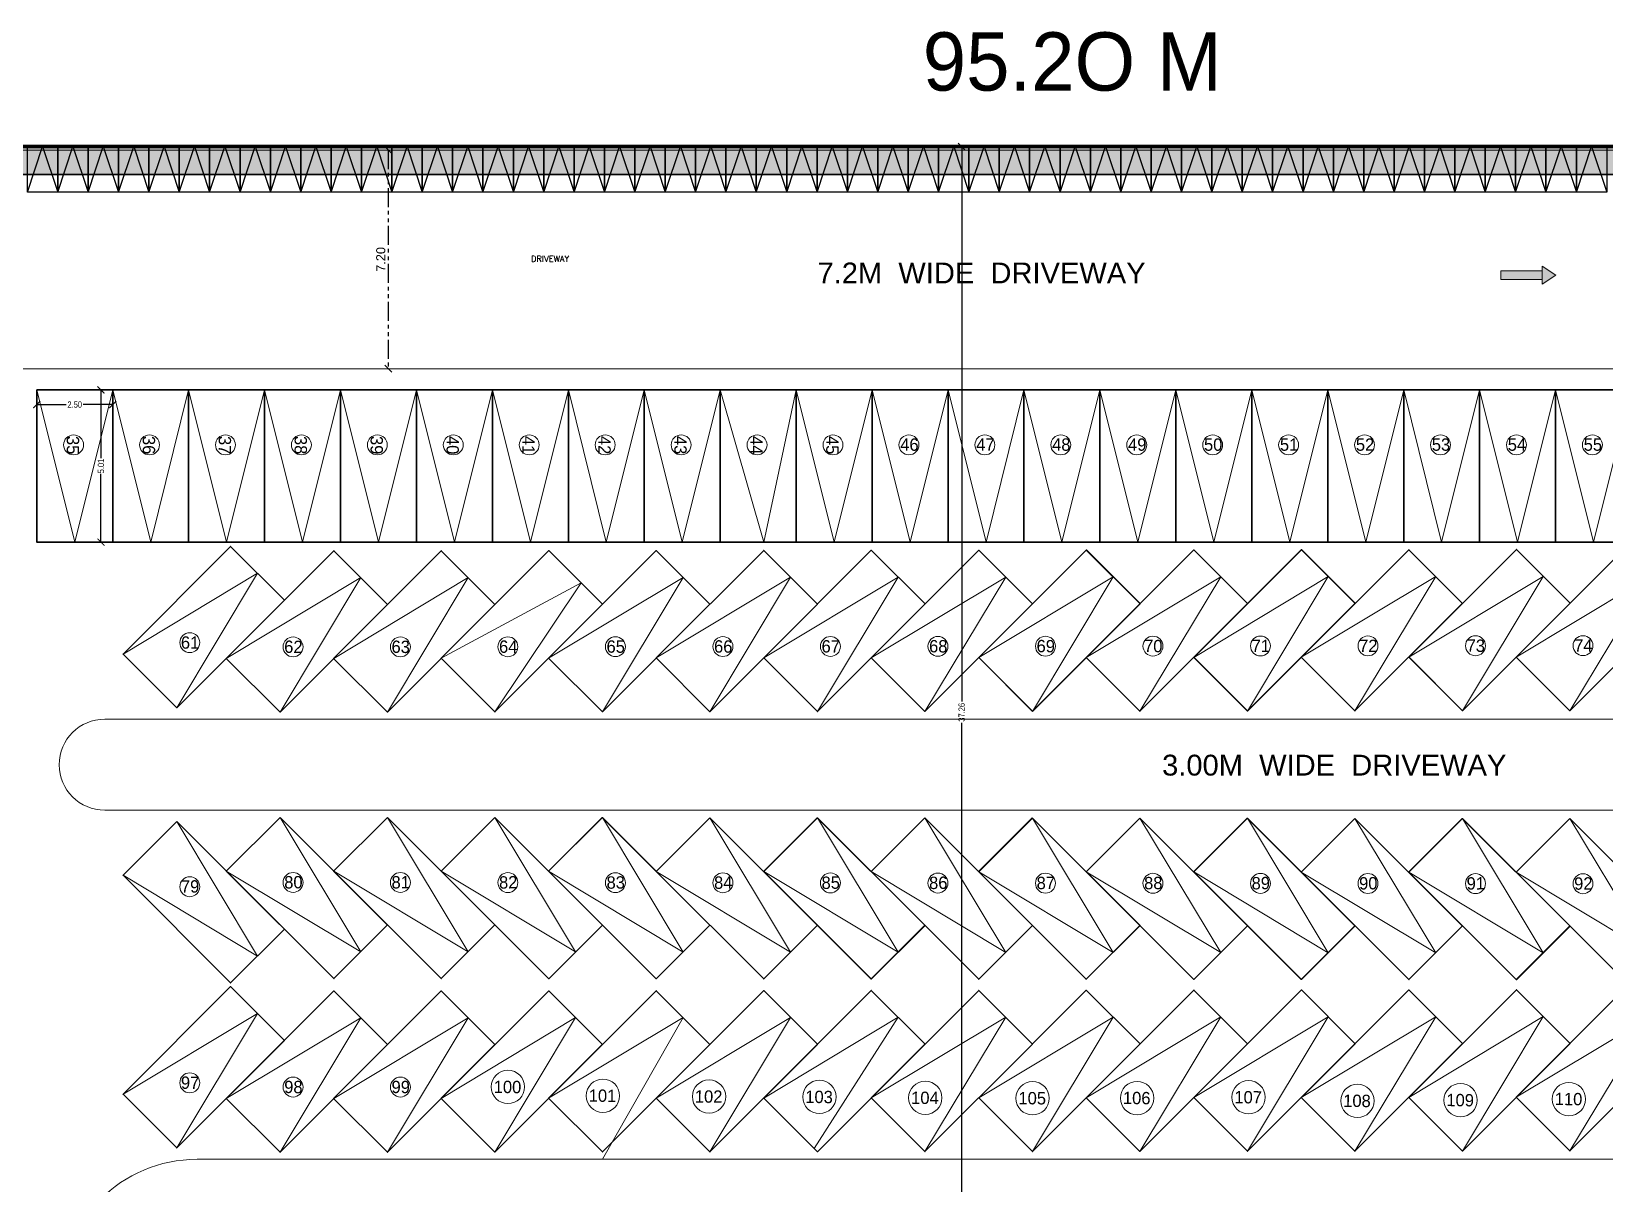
# Model space of a CAD drawing. Header units: metres. Extents: x 43 to 977, y 102 to 459.
# Drawn here: x 95.6 to 147.4, y 363.6 to 401.5 of the extents above; entities that cross this region are included whole.
import ezdxf

# ---------------------------------------------------------------- set-up
doc = ezdxf.new("R2010")
doc.units = ezdxf.units.M
doc.header["$MEASUREMENT"] = 0
doc.header["$PDMODE"] = 3
doc.linetypes.add('PHANTOM2', pattern=[1.25, 0.625, -0.125, 0.125, -0.125, 0.125, -0.125])
doc.layers.get('0').update_dxf_attribs({"lineweight": 0})
doc.layers.get('Defpoints').update_dxf_attribs({"lineweight": 0})
for name, color, linetype, lineweight in [('6A', 30, 'Continuous', 0), ('BLK_1_LVL_0_REAR_SETBACK', 4, 'Continuous', 35), ('CYCLE_PARKING', 250, 'Continuous', 0), ('DRIVEWAY', 6, 'Continuous', 35), ('ele', 8, 'Continuous', 0), ('FLOOR 03', 120, 'Continuous', 0), ('FLOOR-GROUND', 231, 'Continuous', 0), ('PARKING_SLOT', 4, 'Continuous', 35), ('PLOT_BOUNDARY', 4, 'Continuous', 35), ('RWH', 4, 'Continuous', 35), ('TEXT', 130, 'Continuous', 0), ('WALL', 7, 'Continuous', 0), ('WIN', 13, 'Continuous', 0)]:
    doc.layers.add(name, color=color, linetype=linetype, lineweight=lineweight)
doc.styles.add('AR', font='arial.ttf')
doc.styles.add('ARIAL', font='arial.ttf')
doc.styles.add('ARIAL NARROW', font='')
doc.styles.get("Standard").update_dxf_attribs({"font": 'romans.shx'})
doc.styles.add('visa', font='swissc.ttf')
doc.styles.get('ARIAL NARROW').set_extended_font_data('Lydian BT')
doc.dimstyles.new('o3', dxfattribs={"dimscale": 0.23, "dimtxt": 0.9, "dimasz": 1, "dimexe": 5, "dimexo": 9, "dimgap": 0.23, "dimtad": 0, "dimzin": 3, "dimdsep": 46, "dimtxsty": 'visa', "dimblk": 'ARCHTICK', "dimcen": 0.09, "dimse1": 1, "dimse2": 1, "dimclrd": 7, "dimclre": 256, "dimclrt": 7, "dimadec": 0, "dimazin": 0, "dimtfac": 0.23, "dimtofl": 0, "dimtmove": 2, "dimatfit": 1, "dimldrblk": 'ARCHTICK', "dimfxl": 0, "dimtolj": 1, "dimtzin": 0, "dimarcsym": 0})
doc.dimstyles.new('OPEN SPACE', dxfattribs={"dimtxt": 0.3, "dimasz": 0.23, "dimexe": 0.1875, "dimexo": 0.0625, "dimgap": 0.09, "dimtad": 3, "dimzin": 0, "dimdsep": 46, "dimtxsty": 'ARIAL', "dimblk": 'OBLIQUE', "dimcen": 0.09, "dimse1": 1, "dimse2": 1, "dimclrd": 6, "dimclre": 6, "dimclrt": 7, "dimadec": 0, "dimazin": 0, "dimtfac": 0.5, "dimtix": 1, "dimtmove": 0, "dimatfit": 3, "dimfxl": 0, "dimtolj": 1, "dimtzin": 0, "dimarcsym": 0})

# ---------------------------------------------------------------- blocks, each defined once
blk = doc.blocks.new('_ArchTick')
at = {"color": 0, "const_width": 0.15}
blk.add_lwpolyline([(-0.5, -0.5), (0.5, 0.5)], dxfattribs=at)
blk = doc.blocks.new('*D26')
at = {"layer": 'Defpoints', "color": 0, "lineweight": 30}
for p in [(126.261, 397.718), (126.261, 397.718), (126.261, 360.461)]:
    blk.add_point(p, dxfattribs=at)
at = {"layer": 'WALL', "color": 7, "lineweight": -2}
for p, q in [((126.261, 397.718), (126.261, 379.44)), ((126.261, 360.461), (126.261, 378.739))]:
    blk.add_line(p, q, dxfattribs=at)
at = {"layer": 'WALL', "color": 7, "lineweight": -2, "xscale": 0.23, "yscale": 0.23, "zscale": 0.23}
for p, rotation in [((126.261, 397.718), 90), ((126.261, 360.461), 270)]:
    blk.add_blockref('_ArchTick', p, dxfattribs=dict(at, rotation=rotation))
at = {"layer": 'WALL', "color": 7, "insert": (126.261, 379.089), "char_height": 0.207, "attachment_point": 5, "rotation": 90, "style": 'visa'}
blk.add_mtext('\\A1;37.26', dxfattribs=at)
blk = doc.blocks.new('*D648')
at = {"layer": 'Defpoints', "color": 0, "lineweight": 30, "ltscale": 20}
for p in [(95.807, 389.705), (98.308, 389.705), (95.807, 389.222)]:
    blk.add_point(p, dxfattribs=at)
at = {"layer": 'TEXT', "color": 7, "lineweight": -2, "ltscale": 20}
for p, q in [((95.807, 389.222), (96.778, 389.222)), ((98.308, 389.222), (97.338, 389.222))]:
    blk.add_line(p, q, dxfattribs=at)
at = {"layer": 'TEXT', "color": 7, "lineweight": -2, "ltscale": 20, "xscale": 0.23, "yscale": 0.23, "zscale": 0.23, "rotation": 180}
blk.add_blockref('_ArchTick', (95.807, 389.222), dxfattribs=at)
at = {"layer": 'TEXT', "color": 7, "lineweight": -2, "ltscale": 20, "xscale": 0.23, "yscale": 0.23, "zscale": 0.23}
blk.add_blockref('_ArchTick', (98.308, 389.222), dxfattribs=at)
at = {"layer": 'TEXT', "color": 7, "lineweight": 50, "ltscale": 20, "insert": (97.058, 389.222), "char_height": 0.207, "attachment_point": 5, "style": 'visa'}
blk.add_mtext('\\A1;2.50', dxfattribs=at)
blk = doc.blocks.new('*D649')
at = {"layer": 'Defpoints', "color": 0, "lineweight": 30, "ltscale": 20}
for p in [(98.308, 389.705), (97.921, 384.694), (98.308, 384.694)]:
    blk.add_point(p, dxfattribs=at)
at = {"layer": 'TEXT', "color": 7, "lineweight": -2, "ltscale": 20}
for p, q in [((97.921, 389.705), (97.921, 387.461)), ((97.921, 384.694), (97.921, 386.937))]:
    blk.add_line(p, q, dxfattribs=at)
at = {"layer": 'TEXT', "color": 7, "lineweight": -2, "ltscale": 20, "xscale": 0.23, "yscale": 0.23, "zscale": 0.23}
for p, rotation in [((97.921, 389.705), 90), ((97.921, 384.694), 270)]:
    blk.add_blockref('_ArchTick', p, dxfattribs=dict(at, rotation=rotation))
at = {"layer": 'TEXT', "color": 7, "lineweight": 50, "ltscale": 20, "insert": (97.921, 387.199), "char_height": 0.207, "attachment_point": 5, "rotation": 90, "style": 'visa'}
blk.add_mtext('\\A1;5.01', dxfattribs=at)
blk = doc.blocks.new('_Oblique')
at = {"color": 0, "linetype": 'ByBlock', "lineweight": -2}
blk.add_line((-0.5, -0.5), (0.5, 0.5), dxfattribs=at)
blk = doc.blocks.new('*D652')
at = {"layer": 'Defpoints', "color": 0, "lineweight": 80}
for p in [(108.478, 397.604), (107.379, 390.404), (108.478, 390.404)]:
    blk.add_point(p, dxfattribs=at)
at = {"layer": 'DRIVEWAY', "color": 7, "linetype": 'PHANTOM2', "lineweight": -2}
blk.add_line((107.379, 397.604), (107.379, 390.404), dxfattribs=at)
at = {"layer": 'DRIVEWAY', "color": 7, "lineweight": -2, "xscale": 0.23, "yscale": 0.23, "zscale": 0.23}
for p, rotation in [((107.379, 397.604), 90), ((107.379, 390.404), 270)]:
    blk.add_blockref('_Oblique', p, dxfattribs=dict(at, rotation=rotation))
at = {"layer": 'DRIVEWAY', "color": 7, "lineweight": 35, "insert": (107.136, 394.004), "char_height": 0.3, "attachment_point": 5, "rotation": 90, "style": 'ARIAL'}
blk.add_mtext('\\A1;7.20', dxfattribs=at)

msp = doc.modelspace()

# ---------------------------------------------------------------- hatches: boundary and pattern name
at = {"layer": 'ele', "lineweight": 13, "ltscale": 3}
h = msp.add_hatch(dxfattribs=at)
h.set_pattern_fill('HONEY', color=256, scale=2.539618, style=0)
h.set_pattern_definition([(0, (-28025.38965, 10165.001), (0.476178375, 0.2749217118), [0.31745225, -0.6349045]), (120, (-28025.38965, 10165.001), (-0.476178374, 0.2749217136), [0.31745225, -0.6349045]), (60, (-28025.38965, 10165.001), (1e-09, 0.5498434254), [-0.6349045, 0.31745225])])
edge = h.paths.add_edge_path()
edge.add_line((83.23955, 396.80374), (176.46541, 396.80374))
edge.add_line((176.46541, 396.80374), (176.46541, 389.29049))
edge.add_arc((1101.66327, 363.27991), 925.56342, 178.38963725, 178.81451699)
edge.add_line((176.29796, 382.42899), (177.28756, 382.42847))
edge.add_line((177.28756, 382.42847), (177.49951, 397.71801))
edge.add_line((177.49951, 397.71801), (82.32529, 397.71801))
edge.add_line((82.32529, 397.71801), (82.32529, 389.18489))
edge.add_line((82.32529, 389.18489), (83.23955, 389.18489))
edge.add_line((83.23955, 389.18489), (83.23955, 396.80374))
at = {"layer": 'TEXT', "lineweight": -2}
h = msp.add_hatch(color=256, dxfattribs=at)
h.paths.add_polyline_path([(145.82804, 393.48522), (145.37427, 393.19351), (145.37427, 393.77693)])
h.paths.add_polyline_path([(145.37427, 393.33936), (144.01759, 393.33936), (144.01759, 393.63107), (145.37427, 393.63107)])

# ---------------------------------------------------------------- linework, layer by layer
at = {"color": 7, "lineweight": 30, "ltscale": 20}
for p, q in [((95.49951, 396.21783), (95.99951, 397.71783)), ((95.99951, 397.71783), (96.49951, 396.21783)), ((96.49951, 396.21783), (96.99951, 397.71783)), ((96.99951, 397.71783), (97.49951, 396.21783)), ((97.49951, 396.21783), (97.99951, 397.71783)), ((97.99951, 397.71783), (98.49951, 396.21783)), ((98.49951, 396.21783), (98.99951, 397.71783)), ((98.99951, 397.71783), (99.49951, 396.21783)), ((99.49951, 396.21783), (99.99951, 397.71783)), ((99.99951, 397.71783), (100.49951, 396.21783)), ((100.49951, 396.21783), (100.99951, 397.71783)), ((100.99951, 397.71783), (101.49951, 396.21783)), ((101.49951, 396.21783), (101.99951, 397.71783)), ((101.99951, 397.71783), (102.49951, 396.21783)), ((102.49951, 396.21783), (102.99951, 397.71783)), ((102.99951, 397.71783), (103.49951, 396.21783)), ((103.49951, 396.21783), (103.99951, 397.71783)), ((103.99951, 397.71783), (104.49951, 396.21783)), ((104.49951, 396.21783), (104.99951, 397.71783)), ((104.99951, 397.71783), (105.49951, 396.21783)), ((105.49951, 396.21783), (105.99951, 397.71783)), ((105.99951, 397.71783), (106.49951, 396.21783)), ((106.49951, 396.21783), (106.99951, 397.71783)), ((106.99951, 397.71783), (107.49951, 396.21783)), ((107.49951, 396.21783), (107.99951, 397.71783)), ((107.99951, 397.71783), (108.49951, 396.21783)), ((108.49951, 396.21783), (108.99951, 397.71783)), ((108.99951, 397.71783), (109.49951, 396.21783)), ((109.49951, 396.21783), (109.99951, 397.71783)), ((109.99951, 397.71783), (110.49951, 396.21783)), ((110.49951, 396.21783), (110.99951, 397.71783)), ((110.99951, 397.71783), (111.49951, 396.21783)), ((111.49951, 396.21783), (111.99951, 397.71783)), ((111.99951, 397.71783), (112.49951, 396.21783)), ((112.49951, 396.21783), (112.99951, 397.71783)), ((112.99951, 397.71783), (113.49951, 396.21783)), ((113.49951, 396.21783), (113.99951, 397.71783)), ((113.99951, 397.71783), (114.49951, 396.21783)), ((114.49951, 396.21783), (114.99951, 397.71783)), ((114.99951, 397.71783), (115.49951, 396.21783)), ((115.49951, 396.21783), (115.99951, 397.71783)), ((115.99951, 397.71783), (116.49951, 396.21783)), ((116.49951, 396.21783), (116.99951, 397.71783)), ((116.99951, 397.71783), (117.49951, 396.21783)), ((117.49951, 396.21783), (117.99951, 397.71783)), ((117.99951, 397.71783), (118.49951, 396.21783)), ((118.49951, 396.21783), (118.99951, 397.71783)), ((118.99951, 397.71783), (119.49951, 396.21783)), ((119.49951, 396.21783), (119.99951, 397.71783)), ((119.99951, 397.71783), (120.49951, 396.21783)), ((120.49951, 396.21783), (120.99951, 397.71783)), ((120.99951, 397.71783), (121.49951, 396.21783)), ((121.49951, 396.21783), (121.99951, 397.71783)), ((121.99951, 397.71783), (122.49951, 396.21783)), ((122.49951, 396.21783), (122.99951, 397.71783)), ((122.99951, 397.71783), (123.49951, 396.21783)), ((123.49951, 396.21783), (123.99951, 397.71783)), ((123.99951, 397.71783), (124.49951, 396.21783)), ((124.49951, 396.21783), (124.99951, 397.71783)), ((124.99951, 397.71783), (125.49951, 396.21783)), ((125.49951, 396.21783), (125.99951, 397.71783)), ((125.99951, 397.71783), (126.49951, 396.21783)), ((126.49951, 396.21783), (126.99951, 397.71783)), ((126.99951, 397.71783), (127.49951, 396.21783)), ((127.49951, 396.21783), (127.99951, 397.71783)), ((127.99951, 397.71783), (128.49951, 396.21783)), ((128.49951, 396.21783), (128.99951, 397.71783)), ((128.99951, 397.71783), (129.49951, 396.21783)), ((129.49951, 396.21783), (129.99951, 397.71783)), ((129.99951, 397.71783), (130.49951, 396.21783)), ((130.49951, 396.21783), (130.99951, 397.71783)), ((130.99951, 397.71783), (131.49951, 396.21783)), ((131.49951, 396.21783), (131.99951, 397.71783)), ((131.99951, 397.71783), (132.49951, 396.21783)), ((132.49951, 396.21783), (132.99951, 397.71783)), ((132.99951, 397.71783), (133.49951, 396.21783)), ((133.49951, 396.21783), (133.99951, 397.71783)), ((133.99951, 397.71783), (134.49951, 396.21783)), ((134.49951, 396.21783), (134.99951, 397.71783)), ((134.99951, 397.71783), (135.49951, 396.21783)), ((135.49951, 396.21783), (135.99951, 397.71783)), ((135.99951, 397.71783), (136.49951, 396.21783)), ((136.49951, 396.21783), (136.99951, 397.71783)), ((136.99951, 397.71783), (137.49951, 396.21783)), ((137.49951, 396.21783), (137.99951, 397.71783)), ((137.99951, 397.71783), (138.49951, 396.21783)), ((138.49951, 396.21783), (138.99951, 397.71783)), ((138.99951, 397.71783), (139.49951, 396.21783)), ((139.49951, 396.21783), (139.99951, 397.71783)), ((139.99951, 397.71783), (140.49951, 396.21783)), ((140.49951, 396.21783), (140.99951, 397.71783)), ((140.99951, 397.71783), (141.49951, 396.21783)), ((141.49951, 396.21783), (141.99951, 397.71783)), ((141.99951, 397.71783), (142.49951, 396.21783)), ((142.49951, 396.21783), (142.99951, 397.71783)), ((142.99951, 397.71783), (143.49951, 396.21783)), ((143.49951, 396.21783), (143.99951, 397.71783)), ((143.99951, 397.71783), (144.49951, 396.21783)), ((144.49951, 396.21783), (144.99951, 397.71783)), ((144.99951, 397.71783), (145.49951, 396.21783)), ((145.49951, 396.21783), (145.99951, 397.71783)), ((145.99951, 397.71783), (146.49951, 396.21783)), ((146.49951, 396.21783), (146.99951, 397.71783)), ((146.99951, 397.71783), (147.49951, 396.21783))]:
    msp.add_line(p, q, dxfattribs=at)
at = {"layer": 'BLK_1_LVL_0_REAR_SETBACK', "color": 11, "lineweight": 35, "ltscale": 20}
msp.add_lwpolyline([(177.50114, 397.7196), (82.32691, 397.7196), (82.32691, 334.83589), (100.63803, 334.83589), (126.2631, 360.46096), (151.88818, 334.83589), (177.21386, 334.83589), (177.21386, 376.99535)], close=True, dxfattribs=at)
at = {"layer": 'CYCLE_PARKING', "color": 250, "lineweight": 30, "ltscale": 20}
for points in [[(95.49951, 397.71783), (96.49951, 397.71783), (96.49951, 396.21783), (95.49951, 396.21783)], [(96.49951, 397.71783), (97.49951, 397.71783), (97.49951, 396.21783), (96.49951, 396.21783)], [(97.49951, 397.71783), (98.49951, 397.71783), (98.49951, 396.21783), (97.49951, 396.21783)], [(98.49951, 397.71783), (99.49951, 397.71783), (99.49951, 396.21783), (98.49951, 396.21783)], [(99.49951, 397.71783), (100.49951, 397.71783), (100.49951, 396.21783), (99.49951, 396.21783)], [(100.49951, 397.71783), (101.49951, 397.71783), (101.49951, 396.21783), (100.49951, 396.21783)], [(101.49951, 397.71783), (102.49951, 397.71783), (102.49951, 396.21783), (101.49951, 396.21783)], [(102.49951, 397.71783), (103.49951, 397.71783), (103.49951, 396.21783), (102.49951, 396.21783)], [(103.49951, 397.71783), (104.49951, 397.71783), (104.49951, 396.21783), (103.49951, 396.21783)], [(104.49951, 397.71783), (105.49951, 397.71783), (105.49951, 396.21783), (104.49951, 396.21783)], [(105.49951, 397.71783), (106.49951, 397.71783), (106.49951, 396.21783), (105.49951, 396.21783)], [(106.49951, 397.71783), (107.49951, 397.71783), (107.49951, 396.21783), (106.49951, 396.21783)], [(107.49951, 397.71783), (108.49951, 397.71783), (108.49951, 396.21783), (107.49951, 396.21783)], [(108.49951, 397.71783), (109.49951, 397.71783), (109.49951, 396.21783), (108.49951, 396.21783)], [(109.49951, 397.71783), (110.49951, 397.71783), (110.49951, 396.21783), (109.49951, 396.21783)], [(110.49951, 397.71783), (111.49951, 397.71783), (111.49951, 396.21783), (110.49951, 396.21783)], [(111.49951, 397.71783), (112.49951, 397.71783), (112.49951, 396.21783), (111.49951, 396.21783)], [(112.49951, 397.71783), (113.49951, 397.71783), (113.49951, 396.21783), (112.49951, 396.21783)], [(113.49951, 397.71783), (114.49951, 397.71783), (114.49951, 396.21783), (113.49951, 396.21783)], [(114.49951, 397.71783), (115.49951, 397.71783), (115.49951, 396.21783), (114.49951, 396.21783)], [(115.49951, 397.71783), (116.49951, 397.71783), (116.49951, 396.21783), (115.49951, 396.21783)], [(116.49951, 397.71783), (117.49951, 397.71783), (117.49951, 396.21783), (116.49951, 396.21783)], [(117.49951, 397.71783), (118.49951, 397.71783), (118.49951, 396.21783), (117.49951, 396.21783)], [(118.49951, 397.71783), (119.49951, 397.71783), (119.49951, 396.21783), (118.49951, 396.21783)], [(119.49951, 397.71783), (120.49951, 397.71783), (120.49951, 396.21783), (119.49951, 396.21783)], [(120.49951, 397.71783), (121.49951, 397.71783), (121.49951, 396.21783), (120.49951, 396.21783)], [(121.49951, 397.71783), (122.49951, 397.71783), (122.49951, 396.21783), (121.49951, 396.21783)], [(122.49951, 397.71783), (123.49951, 397.71783), (123.49951, 396.21783), (122.49951, 396.21783)], [(123.49951, 397.71783), (124.49951, 397.71783), (124.49951, 396.21783), (123.49951, 396.21783)], [(124.49951, 397.71783), (125.49951, 397.71783), (125.49951, 396.21783), (124.49951, 396.21783)], [(125.49951, 397.71783), (126.49951, 397.71783), (126.49951, 396.21783), (125.49951, 396.21783)], [(126.49951, 397.71783), (127.49951, 397.71783), (127.49951, 396.21783), (126.49951, 396.21783)], [(127.49951, 397.71783), (128.49951, 397.71783), (128.49951, 396.21783), (127.49951, 396.21783)], [(128.49951, 397.71783), (129.49951, 397.71783), (129.49951, 396.21783), (128.49951, 396.21783)], [(129.49951, 397.71783), (130.49951, 397.71783), (130.49951, 396.21783), (129.49951, 396.21783)], [(130.49951, 397.71783), (131.49951, 397.71783), (131.49951, 396.21783), (130.49951, 396.21783)], [(131.49951, 397.71783), (132.49951, 397.71783), (132.49951, 396.21783), (131.49951, 396.21783)], [(132.49951, 397.71783), (133.49951, 397.71783), (133.49951, 396.21783), (132.49951, 396.21783)], [(133.49951, 397.71783), (134.49951, 397.71783), (134.49951, 396.21783), (133.49951, 396.21783)], [(134.49951, 397.71783), (135.49951, 397.71783), (135.49951, 396.21783), (134.49951, 396.21783)], [(135.49951, 397.71783), (136.49951, 397.71783), (136.49951, 396.21783), (135.49951, 396.21783)], [(136.49951, 397.71783), (137.49951, 397.71783), (137.49951, 396.21783), (136.49951, 396.21783)], [(137.49951, 397.71783), (138.49951, 397.71783), (138.49951, 396.21783), (137.49951, 396.21783)], [(138.49951, 397.71783), (139.49951, 397.71783), (139.49951, 396.21783), (138.49951, 396.21783)], [(139.49951, 397.71783), (140.49951, 397.71783), (140.49951, 396.21783), (139.49951, 396.21783)], [(140.49951, 397.71783), (141.49951, 397.71783), (141.49951, 396.21783), (140.49951, 396.21783)], [(141.49951, 397.71783), (142.49951, 397.71783), (142.49951, 396.21783), (141.49951, 396.21783)], [(142.49951, 397.71783), (143.49951, 397.71783), (143.49951, 396.21783), (142.49951, 396.21783)], [(143.49951, 397.71783), (144.49951, 397.71783), (144.49951, 396.21783), (143.49951, 396.21783)], [(144.49951, 397.71783), (145.49951, 397.71783), (145.49951, 396.21783), (144.49951, 396.21783)], [(145.49951, 397.71783), (146.49951, 397.71783), (146.49951, 396.21783), (145.49951, 396.21783)], [(146.49951, 397.71783), (147.49951, 397.71783), (147.49951, 396.21783), (146.49951, 396.21783)]]:
    msp.add_lwpolyline(points, close=True, dxfattribs=at)
at = {"layer": 'FLOOR 03', "color": 30, "ltscale": 20}
msp.add_lwpolyline([(82.32529, 397.71801), (177.49951, 397.71801), (177.21223, 376.99376), (177.21223, 284.04374), (177.55847, 192.74957)], dxfattribs=at)
at = {"layer": 'FLOOR 03', "color": 42, "ltscale": 20}
msp.add_lwpolyline([(83.23955, 397.71801), (177.49951, 397.71783), (177.48683, 396.80374), (83.23955, 396.80374)], close=True, dxfattribs=at)
at = {"layer": 'FLOOR-GROUND', "color": 3, "ltscale": 20}
msp.add_line((82.32529, 397.71801), (177.49951, 397.71801), dxfattribs=at)
at = {"layer": 'FLOOR-GROUND', "color": 2, "ltscale": 20}
msp.add_lwpolyline([(82.32529, 397.71801), (177.49951, 397.71801), (177.21223, 376.99376), (177.21223, 284.04374), (177.55847, 192.74957)], dxfattribs=at)
at = {"layer": 'FLOOR-GROUND', "color": 7, "lineweight": 80, "ltscale": 20}
msp.add_lwpolyline([(82.32529, 397.71801), (177.49951, 397.71801), (177.21223, 376.99376), (177.21223, 284.04374), (177.55847, 192.74957)], dxfattribs=at)
at = {"layer": 'FLOOR-GROUND', "color": 140, "ltscale": 20}
for points in [[(98.30783, 384.69359), (95.80744, 384.69359), (95.80744, 389.70497), (98.30783, 389.70497), (98.30783, 384.69359)], [(100.80823, 384.69359), (98.30783, 384.69359), (98.30783, 389.70497), (100.80823, 389.70497), (100.80823, 384.69359)], [(103.30863, 384.69359), (100.80823, 384.69359), (100.80823, 389.70497), (103.30863, 389.70497), (103.30863, 384.69359)], [(105.80902, 384.69359), (103.30863, 384.69359), (103.30863, 389.70497), (105.80902, 389.70497), (105.80902, 384.69359)], [(108.30942, 384.69359), (105.80902, 384.69359), (105.80902, 389.70497), (108.30942, 389.70497), (108.30942, 384.69359)], [(110.80982, 384.69359), (108.30942, 384.69359), (108.30942, 389.70497), (110.80982, 389.70497), (110.80982, 384.69359)], [(113.31021, 384.69359), (110.80982, 384.69359), (110.80982, 389.70497), (113.31021, 389.70497), (113.31021, 384.69359)], [(115.81061, 384.69359), (113.31021, 384.69359), (113.31021, 389.70497), (115.81061, 389.70497), (115.81061, 384.69359)], [(118.311, 384.69359), (115.81061, 384.69359), (115.81061, 389.70497), (118.311, 389.70497), (118.311, 384.69359)], [(120.8114, 384.69359), (118.311, 384.69359), (118.311, 389.70497), (120.8114, 389.70497), (120.8114, 384.69359)], [(123.3118, 384.69359), (120.8114, 384.69359), (120.8114, 389.70497), (123.3118, 389.70497), (123.3118, 384.69359)], [(125.81219, 384.69359), (123.3118, 384.69359), (123.3118, 389.70497), (125.81219, 389.70497), (125.81219, 384.69359)], [(128.31259, 384.69359), (125.81219, 384.69359), (125.81219, 389.70497), (128.31259, 389.70497), (128.31259, 384.69359)], [(130.81298, 384.69359), (128.31259, 384.69359), (128.31259, 389.70497), (130.81298, 389.70497), (130.81298, 384.69359)], [(133.31338, 384.69359), (130.81298, 384.69359), (130.81298, 389.70497), (133.31338, 389.70497), (133.31338, 384.69359)], [(135.81378, 384.69359), (133.31338, 384.69359), (133.31338, 389.70497), (135.81378, 389.70497), (135.81378, 384.69359)], [(138.31417, 384.69359), (135.81378, 384.69359), (135.81378, 389.70497), (138.31417, 389.70497), (138.31417, 384.69359)], [(140.81457, 384.69359), (138.31417, 384.69359), (138.31417, 389.70497), (140.81457, 389.70497), (140.81457, 384.69359)], [(143.31496, 384.69359), (140.81457, 384.69359), (140.81457, 389.70497), (143.31496, 389.70497), (143.31496, 384.69359)], [(145.81536, 384.69359), (143.31496, 384.69359), (143.31496, 389.70497), (145.81536, 389.70497), (145.81536, 384.69359)], [(148.31576, 384.69359), (145.81536, 384.69359), (145.81536, 389.70497), (148.31576, 389.70497), (148.31576, 384.69359)], [(102.19166, 384.54975), (103.95971, 382.7817), (100.41613, 379.23812), (98.64808, 381.00616), (102.19166, 384.54975)], [(105.5927, 384.40978), (107.36075, 382.64174), (103.81716, 379.09815), (102.04912, 380.8662), (105.5927, 384.40978)], [(109.12631, 384.40978), (110.89435, 382.64174), (107.35077, 379.09815), (105.58272, 380.8662), (109.12631, 384.40978)], [(112.66614, 384.41353), (114.43419, 382.64548), (110.89061, 379.1019), (109.12256, 380.86994), (112.66614, 384.41353)], [(116.20598, 384.41727), (117.97403, 382.64922), (114.43045, 379.10564), (112.6624, 380.87369), (116.20598, 384.41727)], [(119.74582, 384.42101), (121.51387, 382.65297), (117.97029, 379.10939), (116.20224, 380.87743), (119.74582, 384.42101)], [(123.28566, 384.42476), (125.05371, 382.65671), (121.51012, 379.11313), (119.74208, 380.88118), (123.28566, 384.42476)], [(126.8255, 384.4285), (128.59354, 382.66046), (125.04996, 379.11687), (123.28191, 380.88492), (126.8255, 384.4285)], [(130.36534, 384.43225), (132.13338, 382.6642), (128.5898, 379.12062), (126.82175, 380.88866), (130.36534, 384.43225)], [(133.90517, 384.43599), (135.67322, 382.66794), (132.12964, 379.12436), (130.36159, 380.89241), (133.90517, 384.43599)], [(137.44501, 384.43974), (139.21306, 382.67169), (135.66948, 379.12811), (133.90143, 380.89615), (137.44501, 384.43974)], [(140.98485, 384.44348), (142.7529, 382.67543), (139.20931, 379.13185), (137.44127, 380.8999), (140.98485, 384.44348)], [(144.52469, 384.44722), (146.29273, 382.67918), (142.74915, 379.13559), (140.98111, 380.90364), (144.52469, 384.44722)], [(148.06453, 384.45097), (149.83257, 382.68292), (146.28899, 379.13934), (144.52094, 380.90739), (148.06453, 384.45097)], [(105.5927, 370.31815), (107.36075, 372.08619), (103.81716, 375.62978), (102.04912, 373.86173), (105.5927, 370.31815)], [(109.12631, 370.31815), (110.89435, 372.08619), (107.35077, 375.62978), (105.58272, 373.86173), (109.12631, 370.31815)], [(112.66614, 370.3144), (114.43419, 372.08245), (110.89061, 375.62603), (109.12256, 373.85798), (112.66614, 370.3144)], [(116.20598, 370.31066), (117.97403, 372.07871), (114.43045, 375.62229), (112.6624, 373.85424), (116.20598, 370.31066)], [(119.74582, 370.30691), (121.51387, 372.07496), (117.97029, 375.61854), (116.20224, 373.8505), (119.74582, 370.30691)], [(123.28566, 370.30317), (125.05371, 372.07122), (121.51012, 375.6148), (119.74208, 373.84675), (123.28566, 370.30317)], [(126.8255, 370.29943), (128.59354, 372.06747), (125.04996, 375.61106), (123.28191, 373.84301), (126.8255, 370.29943)], [(130.36534, 370.29568), (132.13338, 372.06373), (128.5898, 375.60731), (126.82175, 373.83926), (130.36534, 370.29568)], [(133.90517, 370.29194), (135.67322, 372.05998), (132.12964, 375.60357), (130.36159, 373.83552), (133.90517, 370.29194)], [(137.44501, 370.28819), (139.21306, 372.05624), (135.66948, 375.59982), (133.90143, 373.83178), (137.44501, 370.28819)], [(140.98485, 370.28445), (142.7529, 372.0525), (139.20931, 375.59608), (137.44127, 373.82803), (140.98485, 370.28445)], [(144.52469, 370.28071), (146.29273, 372.04875), (142.74915, 375.59233), (140.98111, 373.82429), (144.52469, 370.28071)], [(148.06453, 370.27696), (149.83257, 372.04501), (146.28899, 375.58859), (144.52094, 373.82054), (148.06453, 370.27696)], [(102.19166, 370.17818), (103.95971, 371.94623), (100.41613, 375.48981), (98.64808, 373.72177), (102.19166, 370.17818)], [(102.19166, 370.05405), (103.95971, 368.286), (100.41613, 364.74242), (98.64808, 366.51047), (102.19166, 370.05405)], [(105.5927, 369.91408), (107.36075, 368.14604), (103.81716, 364.60245), (102.04912, 366.3705), (105.5927, 369.91408)], [(109.12631, 369.91408), (110.89435, 368.14604), (107.35077, 364.60245), (105.58272, 366.3705), (109.12631, 369.91408)], [(112.66614, 369.91783), (114.43419, 368.14978), (110.89061, 364.6062), (109.12256, 366.37425), (112.66614, 369.91783)], [(116.20598, 369.92157), (117.97403, 368.15352), (114.43045, 364.60994), (112.6624, 366.37799), (116.20598, 369.92157)], [(119.74582, 369.92532), (121.51387, 368.15727), (117.97029, 364.61369), (116.20224, 366.38173), (119.74582, 369.92532)], [(123.28566, 369.92906), (125.05371, 368.16101), (121.51012, 364.61743), (119.74208, 366.38548), (123.28566, 369.92906)], [(126.8255, 369.9328), (128.59354, 368.16476), (125.04996, 364.62117), (123.28191, 366.38922), (126.8255, 369.9328)], [(130.36534, 369.93655), (132.13338, 368.1685), (128.5898, 364.62492), (126.82175, 366.39297), (130.36534, 369.93655)], [(133.90517, 369.94029), (135.67322, 368.17225), (132.12964, 364.62866), (130.36159, 366.39671), (133.90517, 369.94029)], [(137.44501, 369.94404), (139.21306, 368.17599), (135.66948, 364.63241), (133.90143, 366.40045), (137.44501, 369.94404)], [(140.98485, 369.94778), (142.7529, 368.17973), (139.20931, 364.63615), (137.44127, 366.4042), (140.98485, 369.94778)], [(144.52469, 369.95152), (146.29273, 368.18348), (142.74915, 364.6399), (140.98111, 366.40794), (144.52469, 369.95152)], [(148.06453, 369.95527), (149.83257, 368.18722), (146.28899, 364.64364), (144.52094, 366.41169), (148.06453, 369.95527)]]:
    msp.add_lwpolyline(points, dxfattribs=at)
at = {"layer": 'PARKING_SLOT', "color": 30, "lineweight": 35, "ltscale": 20}
for points in [[(95.80744, 389.70497), (98.30783, 389.70497), (98.30783, 384.69359), (95.80744, 384.69359)], [(98.30783, 389.70497), (100.80823, 389.70497), (100.80823, 384.69359), (98.30783, 384.69359)], [(100.80823, 389.70497), (103.30863, 389.70497), (103.30863, 384.69358), (100.80823, 384.69358)], [(103.30863, 389.70497), (105.80902, 389.70497), (105.80902, 384.69358), (103.30863, 384.69358)], [(105.80902, 389.70497), (108.30942, 389.70497), (108.30942, 384.69359), (105.80902, 384.69359)], [(108.30942, 389.70497), (110.80982, 389.70497), (110.80982, 384.69359), (108.30942, 384.69359)], [(110.80982, 389.70497), (113.31021, 389.70497), (113.31021, 384.69358), (110.80982, 384.69358)], [(113.31021, 389.70497), (115.81061, 389.70497), (115.81061, 384.69358), (113.31021, 384.69358)], [(115.81061, 389.70497), (118.311, 389.70497), (118.311, 384.69359), (115.81061, 384.69359)], [(118.311, 389.70497), (120.8114, 389.70497), (120.8114, 384.69359), (118.311, 384.69359)], [(120.8114, 389.70497), (123.31179, 389.70497), (123.31179, 384.69358), (120.8114, 384.69358)], [(123.31179, 389.70497), (125.81219, 389.70497), (125.81219, 384.69358), (123.31179, 384.69358)], [(125.81219, 389.70496), (128.31259, 389.70496), (128.31259, 384.69358), (125.81219, 384.69358)], [(128.31259, 389.70496), (130.81298, 389.70496), (130.81298, 384.69358), (128.31259, 384.69358)], [(130.81298, 389.70496), (133.31338, 389.70496), (133.31338, 384.69357), (130.81298, 384.69357)], [(133.31338, 389.70496), (135.81377, 389.70496), (135.81377, 384.69357), (133.31338, 384.69357)], [(135.81377, 389.70496), (138.31417, 389.70496), (138.31417, 384.69358), (135.81377, 384.69358)], [(138.31417, 389.70496), (140.81457, 389.70496), (140.81457, 384.69358), (138.31417, 384.69358)], [(140.81457, 389.70496), (143.31496, 389.70496), (143.31496, 384.69357), (140.81457, 384.69357)], [(143.31496, 389.70496), (145.81536, 389.70496), (145.81536, 384.69357), (143.31496, 384.69357)], [(145.81536, 389.70496), (148.31575, 389.70496), (148.31575, 384.69358), (145.81536, 384.69358)], [(103.95971, 382.7817), (102.19166, 384.54975), (98.64808, 381.00616), (100.41613, 379.23812)], [(107.36075, 382.64174), (105.5927, 384.40978), (102.04912, 380.8662), (103.81716, 379.09815)], [(110.89435, 382.64174), (109.12631, 384.40978), (105.58272, 380.8662), (107.35077, 379.09815)], [(114.43419, 382.64548), (112.66614, 384.41353), (109.12256, 380.86994), (110.89061, 379.1019)], [(117.97403, 382.64922), (116.20598, 384.41727), (112.6624, 380.87369), (114.43045, 379.10564)], [(121.51387, 382.65297), (119.74582, 384.42101), (116.20224, 380.87743), (117.97029, 379.10939)], [(125.05371, 382.65671), (123.28566, 384.42476), (119.74208, 380.88118), (121.51012, 379.11313)], [(128.59475, 382.65925), (126.82671, 384.42729), (123.28312, 380.88371), (125.05117, 379.11566)], [(132.14158, 382.66998), (130.37353, 384.43803), (126.82995, 380.89444), (128.598, 379.1264)], [(135.67443, 382.66673), (133.90638, 384.43478), (130.3628, 380.8912), (132.13085, 379.12315)], [(139.22005, 382.67868), (137.452, 384.44672), (133.90842, 380.90314), (135.67647, 379.13509)], [(142.7529, 382.67543), (140.98485, 384.44348), (137.44127, 380.8999), (139.20931, 379.13185)], [(146.29972, 382.68617), (144.53168, 384.45421), (140.98809, 380.91063), (142.75614, 379.14258)], [(149.83257, 382.68292), (148.06453, 384.45097), (144.52094, 380.90739), (146.28899, 379.13934)], [(103.81716, 375.62978), (102.04912, 373.86173), (105.5927, 370.31815), (107.36075, 372.08619)], [(107.35077, 375.62978), (105.58272, 373.86173), (109.12631, 370.31815), (110.89435, 372.08619)], [(110.89061, 375.62603), (109.12256, 373.85798), (112.66614, 370.3144), (114.43419, 372.08245)], [(114.42422, 375.62603), (112.65617, 373.85798), (116.19975, 370.3144), (117.9678, 372.08245)], [(117.97029, 375.61854), (116.20224, 373.8505), (119.74582, 370.30691), (121.51387, 372.07496)], [(121.50389, 375.61854), (119.73585, 373.8505), (123.27943, 370.30691), (125.04748, 372.07496)], [(125.04996, 375.61106), (123.28191, 373.84301), (126.8255, 370.29943), (128.59354, 372.06747)], [(128.58357, 375.61106), (126.81552, 373.84301), (130.3591, 370.29943), (132.12715, 372.06747)], [(132.12964, 375.60357), (130.36159, 373.83552), (133.90517, 370.29194), (135.67322, 372.05998)], [(135.66325, 375.60357), (133.8952, 373.83552), (137.43878, 370.29194), (139.20683, 372.05998)], [(139.20931, 375.59608), (137.44127, 373.82803), (140.98485, 370.28445), (142.7529, 372.0525)], [(142.74292, 375.59608), (140.97488, 373.82803), (144.51846, 370.28445), (146.2865, 372.0525)], [(146.28899, 375.58859), (144.52094, 373.82054), (148.06453, 370.27696), (149.83257, 372.04501)], [(100.41613, 375.48981), (98.64808, 373.72177), (102.19166, 370.17818), (103.95971, 371.94623)], [(103.95971, 368.286), (102.19166, 370.05405), (98.64808, 366.51047), (100.41613, 364.74242)], [(107.36075, 368.14604), (105.5927, 369.91408), (102.04912, 366.3705), (103.81716, 364.60245)], [(110.89435, 368.14604), (109.12631, 369.91408), (105.58272, 366.3705), (107.35077, 364.60245)], [(114.43664, 368.14733), (112.6686, 369.91538), (109.12501, 366.37179), (110.89306, 364.60375)], [(117.97403, 368.15352), (116.20598, 369.92157), (112.6624, 366.37799), (114.43045, 364.60994)], [(121.51387, 368.15727), (119.74582, 369.92532), (116.20224, 366.38173), (117.97029, 364.61369)], [(125.05371, 368.16101), (123.28566, 369.92906), (119.74208, 366.38548), (121.51012, 364.61743)], [(128.59354, 368.16476), (126.8255, 369.9328), (123.28191, 366.38922), (125.04996, 364.62117)], [(132.13338, 368.1685), (130.36534, 369.93655), (126.82175, 366.39297), (128.5898, 364.62492)], [(135.67322, 368.17225), (133.90517, 369.94029), (130.36159, 366.39671), (132.12964, 364.62866)], [(139.21306, 368.17599), (137.44501, 369.94404), (133.90143, 366.40045), (135.66948, 364.63241)], [(142.7529, 368.17973), (140.98485, 369.94778), (137.44127, 366.4042), (139.20931, 364.63615)], [(146.29273, 368.18348), (144.52469, 369.95152), (140.98111, 366.40794), (142.74915, 364.6399)], [(149.83257, 368.18722), (148.06453, 369.95527), (144.52094, 366.41169), (146.28899, 364.64364)]]:
    msp.add_lwpolyline(points, close=True, dxfattribs=at)
at = {"layer": 'PLOT_BOUNDARY', "color": 70, "lineweight": 35, "ltscale": 20}
msp.add_lwpolyline([(117.3426, 166.57226), (117.3426, 228.2272), (82.32691, 228.2272), (82.32691, 397.7196), (177.50114, 397.7196), (177.21386, 376.99535), (177.21386, 284.04533), (177.5601, 192.75116)], close=True, dxfattribs=at)
at = {"layer": 'RWH', "color": 130, "lineweight": 35, "ltscale": 20}
msp.add_lwpolyline([(117.34097, 228.22561), (117.34097, 229.21637), (83.23955, 229.21637), (83.23955, 396.80374), (176.46541, 396.80374), (176.29796, 382.42939), (177.28757, 382.42858), (177.4691, 395.52431), (177.50114, 397.71801), (82.32529, 397.71801), (82.32529, 228.22561)], close=True, dxfattribs=at)
at = {"layer": 'TEXT', "color": 5}
for p, q in [((83.23955, 396.80374), (176.46541, 396.80374)), ((90.8584, 396.80374), (167.3407, 396.80374))]:
    msp.add_line(p, q, dxfattribs=at)
at = {"layer": 'TEXT', "color": 4, "linetype": 'Continuous'}
for points in [[(145.37427, 393.19351), (145.37427, 393.77693), (145.82804, 393.48522), (145.82804, 393.48522)], [(144.01425, 393.33936), (144.01425, 393.63107), (145.37427, 393.63107), (145.37427, 393.33936)]]:
    msp.add_lwpolyline(points, close=True, dxfattribs=at)
at = {"layer": 'TEXT'}
for centre in [(97.01983, 387.89547), (99.52023, 387.89547), (102.02063, 387.89547), (104.52102, 387.89547), (107.02142, 387.89547), (109.52181, 387.89547), (112.02221, 387.89547), (114.52261, 387.89547), (117.023, 387.89547), (119.5234, 387.89547), (122.02379, 387.89547), (124.52419, 387.89547), (127.02459, 387.89547), (129.52498, 387.89547), (132.02538, 387.89547), (134.52577, 387.89547), (137.02617, 387.89547), (139.52657, 387.89547), (142.02696, 387.89547), (144.52736, 387.89547), (147.02776, 387.89547)]:
    msp.add_circle(centre, 0.3281, dxfattribs=at)
at = {"layer": 'WALL', "ltscale": 20}
for p, q in [((95.80744, 389.70497), (97.05764, 384.69359)), ((97.05764, 384.69359), (98.30783, 389.70497)), ((98.30783, 389.70497), (99.55803, 384.69359)), ((99.55803, 384.69359), (100.80823, 389.70497)), ((100.80823, 389.70497), (102.05843, 384.69359)), ((102.05843, 384.69359), (103.30863, 389.70497)), ((103.30863, 389.70497), (104.55883, 384.69359)), ((104.55883, 384.69359), (105.80902, 389.70497)), ((105.80902, 389.70497), (107.05922, 384.69359)), ((107.05922, 384.69359), (108.30942, 389.70497)), ((108.30942, 389.70497), (109.55962, 384.69359)), ((109.55962, 384.69359), (110.80982, 389.70497)), ((110.80982, 389.70497), (112.06001, 384.69359)), ((112.06001, 384.69359), (113.31021, 389.70497)), ((113.31021, 389.70497), (114.56041, 384.69359)), ((114.56041, 384.69359), (115.81061, 389.70497)), ((115.81061, 389.70497), (117.06081, 384.69359)), ((117.06081, 384.69359), (118.311, 389.70497)), ((118.311, 389.70497), (119.74582, 384.69359)), ((119.74582, 384.69359), (120.8114, 389.70497)), ((120.8114, 389.70497), (122.0616, 384.69359)), ((122.0616, 384.69359), (123.3118, 389.70497)), ((123.3118, 389.70497), (124.56199, 384.69359)), ((124.56199, 384.69359), (125.81219, 389.70497)), ((125.81219, 389.70497), (127.06239, 384.69359)), ((127.06239, 384.69359), (128.31259, 389.70497)), ((128.31259, 389.70497), (129.56279, 384.69359)), ((129.56279, 384.69359), (130.81298, 389.70497)), ((130.81298, 389.70497), (132.06318, 384.69359)), ((132.06318, 384.69359), (133.31338, 389.70497)), ((133.31338, 389.70497), (134.56358, 384.69359)), ((134.56358, 384.69359), (135.81378, 389.70497)), ((135.81378, 389.70497), (137.06397, 384.69359)), ((137.06397, 384.69359), (138.31417, 389.70497)), ((138.31417, 389.70497), (139.56437, 384.69359)), ((139.56437, 384.69359), (140.81457, 389.70497)), ((140.81457, 389.70497), (142.06477, 384.69359)), ((142.06477, 384.69359), (143.31496, 389.70497)), ((143.31496, 389.70497), (144.56516, 384.69359)), ((144.56516, 384.69359), (145.81536, 389.70497)), ((145.81536, 389.70497), (147.06556, 384.69359)), ((147.06556, 384.69359), (148.31576, 389.70497)), ((98.64808, 381.00616), (103.07569, 383.66572)), ((103.07569, 383.66572), (100.41613, 379.23812)), ((102.04912, 380.8662), (106.47672, 383.52576)), ((106.47672, 383.52576), (103.81716, 379.09815)), ((105.58397, 380.86496), (110.01033, 383.52576)), ((110.01033, 383.52576), (107.35077, 379.09815)), ((109.12256, 380.86994), (113.72813, 383.35154)), ((113.72813, 383.35154), (110.89061, 379.1019)), ((112.6624, 380.87369), (117.09001, 383.53325)), ((117.09001, 383.53325), (114.43045, 379.10564)), ((116.20224, 380.87743), (120.62984, 383.53699)), ((120.62984, 383.53699), (117.97029, 379.10939)), ((119.74208, 380.88118), (124.16968, 383.54074)), ((124.16968, 383.54074), (121.51012, 379.11313)), ((123.28191, 380.88492), (127.70952, 383.54448)), ((127.70952, 383.54448), (125.04996, 379.11687)), ((126.82175, 380.88866), (131.24936, 383.54822)), ((131.24936, 383.54822), (128.5898, 379.12062)), ((130.36159, 380.89241), (134.7892, 383.55197)), ((134.7892, 383.55197), (132.12964, 379.12436)), ((133.90143, 380.89615), (138.32904, 383.55571)), ((138.32904, 383.55571), (135.66948, 379.12811)), ((137.44127, 380.8999), (141.86887, 383.55946)), ((141.86887, 383.55946), (139.20931, 379.13185)), ((140.98111, 380.90364), (145.40871, 383.5632)), ((145.40871, 383.5632), (142.74915, 379.13559)), ((144.52094, 380.90739), (148.94855, 383.56694)), ((148.94855, 383.56694), (146.28899, 379.13934)), ((159.4956, 378.86396), (98.04639, 378.86396)), ((159.50915, 375.86396), (98.04639, 375.86396)), ((106.47672, 371.20217), (103.81716, 375.62978)), ((110.01033, 371.20217), (107.35077, 375.62978)), ((113.55017, 371.19843), (110.89061, 375.62603)), ((117.09001, 371.19468), (114.43045, 375.62229)), ((120.62984, 371.19094), (117.97029, 375.61854)), ((124.16968, 371.18719), (121.51012, 375.6148)), ((127.70952, 371.18345), (125.04996, 375.61106)), ((131.24936, 371.17971), (128.5898, 375.60731)), ((134.7892, 371.17596), (132.12964, 375.60357)), ((138.32904, 371.17222), (135.66948, 375.59982)), ((141.86887, 371.16847), (139.20931, 375.59608)), ((145.40871, 371.16473), (142.74915, 375.59233)), ((148.94855, 371.16099), (146.28899, 375.58859)), ((103.07569, 371.06221), (100.41613, 375.48981)), ((98.64808, 373.72177), (103.07569, 371.06221)), ((102.04912, 373.86173), (106.47672, 371.20217)), ((105.58895, 373.85798), (110.01033, 371.20217)), ((109.12256, 373.85798), (113.55017, 371.19843)), ((112.6624, 373.85424), (117.09001, 371.19468)), ((116.20224, 373.8505), (120.62984, 371.19094)), ((119.74208, 373.84675), (124.16968, 371.18719)), ((123.28191, 373.84301), (127.70952, 371.18345)), ((126.82175, 373.83926), (131.24936, 371.17971)), ((130.36159, 373.83552), (134.7892, 371.17596)), ((133.90143, 373.83178), (138.32904, 371.17222)), ((137.44127, 373.82803), (141.86887, 371.16847)), ((140.98111, 373.82429), (145.40871, 371.16473)), ((144.52094, 373.82054), (148.94855, 371.16099)), ((98.64808, 366.51047), (103.07569, 369.17002)), ((103.07569, 369.17002), (100.41613, 364.74242)), ((102.04912, 366.3705), (106.47672, 369.03006)), ((106.47672, 369.03006), (103.81716, 364.60245)), ((105.58895, 366.37425), (110.01033, 369.03006)), ((110.01033, 369.03006), (107.35077, 364.60245)), ((109.12256, 366.37425), (113.55017, 369.0338)), ((113.55017, 369.0338), (110.89061, 364.6062)), ((112.6624, 366.37799), (117.09001, 369.03755)), ((117.09001, 369.03755), (114.43045, 364.36827)), ((116.20224, 366.38173), (120.62984, 369.04129)), ((120.62984, 369.04129), (117.97029, 364.61369)), ((119.74208, 366.38548), (124.16968, 369.04504)), ((124.16968, 369.04504), (121.40146, 364.72609)), ((123.28191, 366.38922), (127.70952, 369.04878)), ((127.70952, 369.04878), (125.04996, 364.62117)), ((126.82175, 366.39297), (131.24936, 369.05252)), ((131.24936, 369.05252), (128.5898, 364.62492)), ((130.36159, 366.39671), (134.7892, 369.05627)), ((134.7892, 369.05627), (132.12964, 364.62866)), ((133.90143, 366.40045), (138.32904, 369.06001)), ((138.32904, 369.06001), (135.66948, 364.63241)), ((141.86887, 369.06376), (137.44127, 366.4042)), ((139.20931, 364.63615), (141.86887, 369.06376)), ((140.98111, 366.40794), (145.40871, 369.0675)), ((145.40871, 369.0675), (142.74915, 364.6399)), ((144.52094, 366.41169), (148.94855, 369.07125)), ((148.94855, 369.07125), (146.28899, 364.64364)), ((159.51197, 364.36827), (101.08463, 364.36827))]:
    msp.add_line(p, q, dxfattribs=at)
at = {"layer": 'WALL'}
for centre, radius in [((100.84555, 381.3829), 0.3281), ((104.24658, 381.24294), 0.3281), ((107.78019, 381.24294), 0.3281), ((111.32003, 381.24668), 0.3281), ((114.85987, 381.25043), 0.3281), ((118.3997, 381.25417), 0.3281), ((121.93954, 381.25791), 0.3281), ((125.47938, 381.26166), 0.3281), ((129.01922, 381.2654), 0.3281), ((132.55906, 381.26915), 0.3281), ((136.09889, 381.27289), 0.3281), ((139.63873, 381.27663), 0.3281), ((143.17857, 381.28038), 0.3281), ((146.71841, 381.28412), 0.3281), ((100.84555, 373.34503), 0.3281), ((104.24658, 373.48499), 0.3281), ((107.78019, 373.48499), 0.3281), ((111.32003, 373.48125), 0.3281), ((114.85987, 373.4775), 0.3281), ((118.3997, 373.47376), 0.3281), ((121.93954, 373.47002), 0.3281), ((125.47938, 373.46627), 0.3281), ((129.01922, 373.46253), 0.3281), ((132.55906, 373.45878), 0.3281), ((136.09889, 373.45504), 0.3281), ((139.63873, 373.4513), 0.3281), ((143.17857, 373.44755), 0.3281), ((146.71841, 373.44381), 0.3281), ((111.32003, 366.75098), 0.54886), ((100.84555, 366.8872), 0.3281), ((104.24658, 366.74724), 0.3281), ((107.78019, 366.74724), 0.3281), ((114.44847, 366.4627), 0.54886), ((117.94162, 366.43525), 0.54886), ((121.57825, 366.42238), 0.54886), ((125.06357, 366.39243), 0.54886), ((128.59718, 366.37996), 0.54886), ((132.0371, 366.38564), 0.54886), ((135.70639, 366.4119), 0.54886), ((139.28976, 366.29344), 0.54886), ((142.68698, 366.31691), 0.54886), ((146.25556, 366.35255), 0.54886)]:
    msp.add_circle(centre, radius, dxfattribs=at)
at = {"layer": 'WALL', "ltscale": 20}
for centre, radius, end in [((98.04639, 377.36396), 1.5, 270), ((101.08463, 359.86827), 4.5, 180)]:
    msp.add_arc(centre, radius, 90, end, dxfattribs=at)
at = {"layer": 'WIN', "color": 7, "lineweight": 9}
for p, q in [((86.91272, 397.60391), (166.80225, 397.60391)), ((94.11272, 390.40391), (159.49273, 390.40391))]:
    msp.add_line(p, q, dxfattribs=at)

# ---------------------------------------------------------------- texts
at = {"layer": '6A', "style": 'AR'}
for s, p in [('7.2M  WIDE  DRIVEWAY', (121.51414, 393.21418)), ('3.00M  WIDE  DRIVEWAY', (132.86063, 377.0059))]:
    msp.add_text(s, height=0.6856969, dxfattribs=at).set_placement(p)
at = {"layer": 'DRIVEWAY', "color": 7, "lineweight": 35, "insert": (112.71007, 394.12483), "char_height": 0.2, "width": 1.5154454, "attachment_point": 2}
msp.add_mtext('DRIVEWAY', dxfattribs=at)
at = {"layer": 'TEXT', "style": 'ARIAL NARROW'}
for s, rotation, p in [('35', 270, (96.79716, 388.18864)), ('36', 270, (99.29756, 388.18864)), ('37', 270, (101.79795, 388.18864)), ('38', 270, (104.29835, 388.18864)), ('39', 270, (106.79875, 388.18864)), ('40', 270, (109.29914, 388.18864)), ('41', 270, (111.79954, 388.18864)), ('42', 270, (114.29993, 388.18864)), ('43', 270, (116.80033, 388.18864)), ('44', 270, (119.30073, 388.18864)), ('45', 270, (121.80112, 388.18864)), ('61', 359.325437, (100.55164, 381.1862)), ('62', 359.325437, (103.95268, 381.04623)), ('63', 359.325437, (107.48629, 381.04623)), ('64', 359.325437, (111.02612, 381.04998)), ('65', 359.325437, (114.56596, 381.05372)), ('66', 359.325437, (118.1058, 381.05746)), ('67', 359.325437, (121.64564, 381.06121)), ('68', 359.325437, (125.18548, 381.06495)), ('69', 359.325437, (128.72532, 381.0687)), ('70', 359.325437, (132.26515, 381.07244)), ('71', 359.325437, (135.80499, 381.07619)), ('72', 359.325437, (139.34483, 381.07993)), ('73', 359.325437, (142.88467, 381.08367)), ('74', 359.325437, (146.42451, 381.08742)), ('79', 0.674563, (100.5563, 373.14614)), ('80', 0.674563, (103.95734, 373.2861)), ('81', 0.674563, (107.49094, 373.2861)), ('82', 0.674563, (111.03078, 373.28236)), ('83', 0.674563, (114.57062, 373.27861)), ('84', 0.674563, (118.11046, 373.27487)), ('85', 0.674563, (121.6503, 373.27112)), ('86', 0.674563, (125.19013, 373.26738)), ('87', 0.674563, (128.72997, 373.26364)), ('88', 0.674563, (132.26981, 373.25989)), ('89', 0.674563, (135.80965, 373.25615)), ('90', 0.674563, (139.34949, 373.2524)), ('91', 0.674563, (142.88933, 373.24866)), ('92', 0.674563, (146.42916, 373.24491)), ('97', 359.325437, (100.55164, 366.6905)), ('98', 359.325437, (103.95268, 366.55053)), ('99', 359.325437, (107.48629, 366.55053)), ('100', 359.325437, (110.8521, 366.55428)), ('101', 359.325437, (113.98054, 366.266)), ('102', 359.325437, (117.4737, 366.23855)), ('103', 359.325437, (121.11033, 366.22568)), ('104', 359.325437, (124.59565, 366.19572)), ('105', 359.325437, (128.12926, 366.18325)), ('106', 359.325437, (131.56918, 366.18893)), ('107', 359.325437, (135.23846, 366.21519)), ('108', 359.325437, (138.82184, 366.09674)), ('109', 359.325437, (142.21906, 366.12021)), ('110', 359.325437, (145.78763, 366.15584))]:
    msp.add_text(s, height=0.406339, rotation=rotation, dxfattribs=at).set_placement(p)
for s, p in [('46', (124.23794, 387.70127)), ('47', (126.73834, 387.70127)), ('48', (129.23873, 387.70127)), ('49', (131.73913, 387.70127)), ('50', (134.23953, 387.70127)), ('51', (136.73992, 387.70127)), ('52', (139.24032, 387.70127)), ('53', (141.74071, 387.70127)), ('54', (144.24111, 387.70127)), ('55', (146.74151, 387.70127))]:
    msp.add_text(s, height=0.406339, dxfattribs=at).set_placement(p)
at = {"layer": 'WALL', "color": 171, "lineweight": -3, "insert": (129.90301, 400.508), "char_height": 1.92, "attachment_point": 5, "style": 'ARIAL NARROW'}
msp.add_mtext('95.2O M', dxfattribs=at)

# ---------------------------------------------------------------- dimensions: what is measured, and where the dimension line sits
at = {"layer": 'DRIVEWAY', "color": 7, "lineweight": 35}
dim = msp.add_linear_dim(base=(107.3793, 390.40391), p1=(108.47849, 397.60391), p2=(108.47849, 390.40391), angle=90, dimstyle='OPEN SPACE', override={"dimpost": '\\X', "dimclrd": 7, "dimfxl": 0, "dimarcsym": 2}, dxfattribs=at)
dim.commit()
dim.dimension.update_dxf_attribs({"geometry": '*D652', "text_midpoint": (107.13612, 394.00391)})
at = {"layer": 'TEXT', "color": 30, "lineweight": 50, "ltscale": 20}
for p2, distance, picture, middle in [((95.80744, 389.70497), 0.48327, '*D648', (97.05764, 389.2217)), ((98.30783, 384.69359), -0.38645, '*D649', (97.92139, 387.19928))]:
    dim = msp.add_aligned_dim(p1=(98.30783, 389.70497), p2=p2, distance=distance, dimstyle='o3', override={"dimpost": '\\X', "dimfxl": 4, "dimfxlon": 1}, dxfattribs=at)
    dim.commit()
    dim.dimension.update_dxf_attribs({"geometry": picture, "text_midpoint": middle})
at = {"layer": 'WALL'}
dim = msp.add_linear_dim(base=(126.26147, 397.71801), p1=(126.26147, 360.46096), p2=(126.26147, 397.71801), angle=90, dimstyle='o3', override={"dimpost": '\\X'}, dxfattribs=at)
dim.commit()
dim.dimension.update_dxf_attribs({"geometry": '*D26', "text_midpoint": (126.26147, 379.08949)})

doc.saveas('drawing.dxf')
